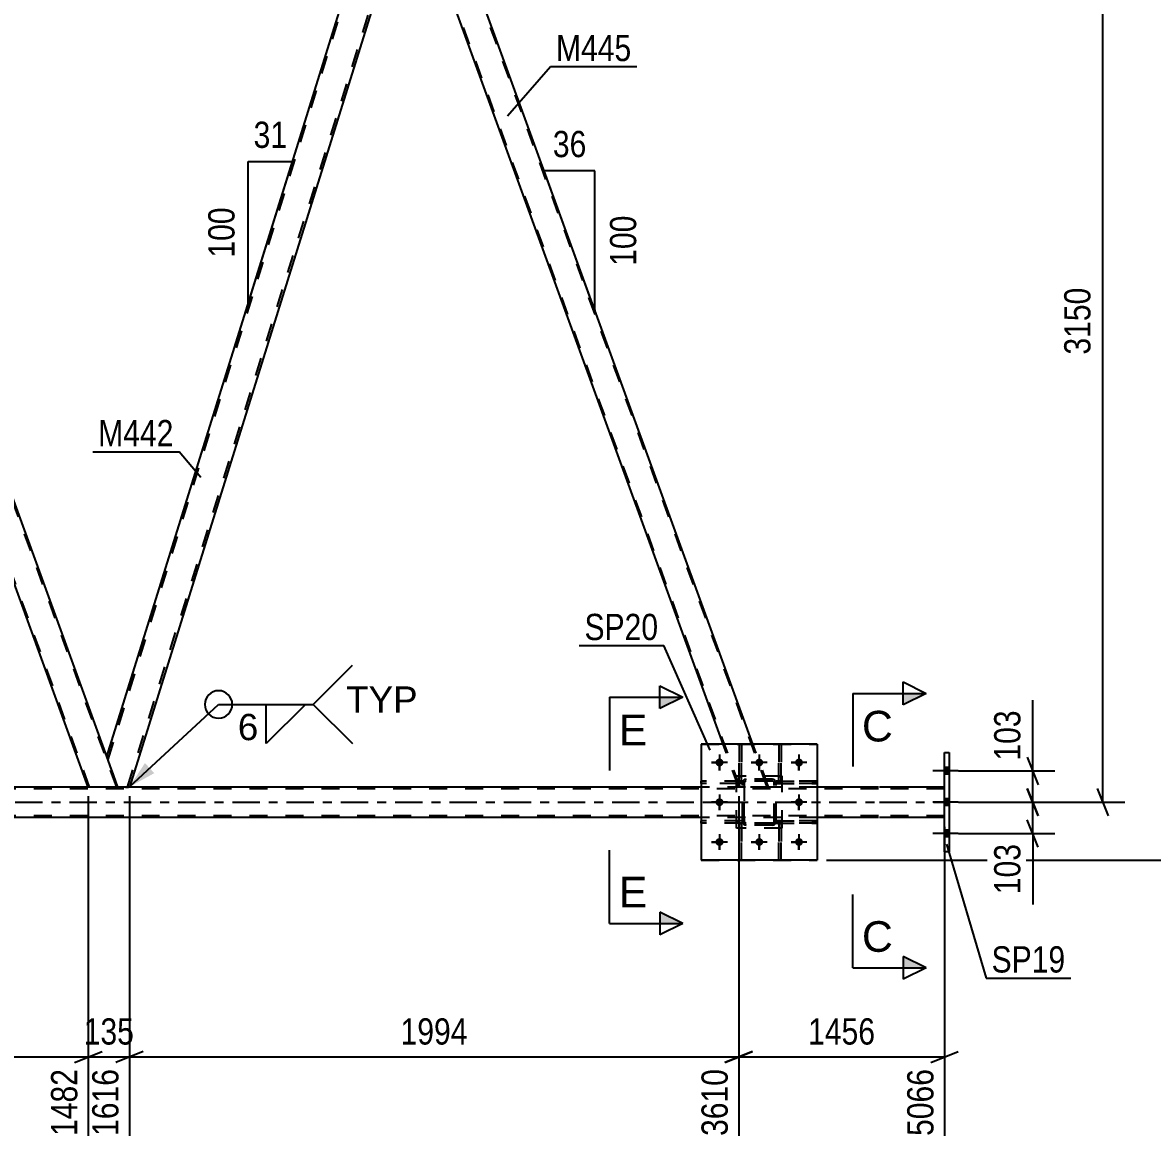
# Model space of a CAD drawing. Header units: millimetres. Extents: x 0 to 594, y 0 to 420.
# Drawn here: x 110.2 to 233.5, y 107.5 to 229.6 of the extents above; entities that cross this region are included whole.
import ezdxf

# ---------------------------------------------------------------- set-up
doc = ezdxf.new("R2010")
doc.units = ezdxf.units.MM
doc.linetypes.add('DXK_LINE_DOT2', pattern=[3.9198, 1.9599, -1.9599])
doc.linetypes.add('DXK_LINE_DOT3', pattern=[5.9187, 2.979, -0.9799, 0.9799, -0.9799])
doc.styles.add('Arial', font='ARIAL.TTF', dxfattribs={"height": 0.2})
doc.styles.add('Arial Narrow', font='ARIALN.TTF', dxfattribs={"height": 0.2})

# ---------------------------------------------------------------- blocks, each defined once
blk = doc.blocks.new('Part-570323116-2456 - 2436')
at = {"color": 7, "linetype": 'DXK_LINE_DOT2'}
for p, q in [((83.64, 247.86), (80.39, 247.86)), ((80.51, 247.53), (80.39, 247.86)), ((117.54, 146.19), (80.54, 247.86)), ((120.5, 146.19), (83.5, 247.86)), ((83.76, 247.53), (83.64, 247.86)), ((120.64, 146.19), (119.44, 149.51)), ((120.36, 146.19), (120.56, 146.19))]:
    blk.add_line(p, q, dxfattribs=at)
at = {"color": 2, "linetype": 'Continuous'}
for p, q in [((117.4, 146.19), (80.51, 247.53)), ((119.44, 149.51), (83.76, 247.53)), ((120.36, 146.19), (117.4, 146.19)), ((120.62, 146.19), (120.36, 146.19)), ((120.64, 146.19), (120.62, 146.19))]:
    blk.add_line(p, q, dxfattribs=at)
blk = doc.blocks.new('Part-570323116-2521 - 2436')
at = {"color": 2, "linetype": 'Continuous'}
for p, q in [((117.4, 146.19), (68.01, 146.19)), ((120.64, 146.19), (120.64, 146.19)), ((184.25, 146.19), (121.89, 146.19)), ((203.58, 146.19), (196.91, 146.19)), ((210.78, 146.19), (203.68, 146.19)), ((184.25, 142.86), (68.01, 142.86)), ((203.58, 142.86), (196.91, 142.86)), ((210.78, 142.86), (203.68, 142.86))]:
    blk.add_line(p, q, dxfattribs=at)
at = {"color": 7, "linetype": 'DXK_LINE_DOT2'}
for p, q in [((203.58, 145.99), (68.01, 145.99)), ((120.64, 146.19), (117.4, 146.19)), ((121.89, 146.19), (120.64, 146.19)), ((196.91, 146.19), (184.25, 146.19)), ((210.78, 145.99), (203.68, 145.99)), ((210.78, 142.86), (210.78, 146.19)), ((203.58, 143.06), (68.01, 143.06)), ((210.78, 143.06), (203.68, 143.06)), ((196.91, 142.86), (184.25, 142.86))]:
    blk.add_line(p, q, dxfattribs=at)
at = {"color": 7, "linetype": 'DXK_LINE_DOT3'}
for p, q in [((68.01, 144.53), (203.58, 144.53)), ((203.68, 144.53), (210.78, 144.53))]:
    blk.add_line(p, q, dxfattribs=at)
blk = doc.blocks.new('Bolt-570323116-2516 - 2436')
at = {"color": 1, "linetype": 'Continuous'}
for p, q in [((186.25, 149.73), (186.25, 149.15)), ((190.58, 149.73), (190.58, 149.15)), ((194.91, 149.73), (194.91, 149.15)), ((185.38, 148.86), (185.96, 148.86)), ((186.25, 147.99), (186.25, 148.57)), ((187.11, 148.86), (186.54, 148.86)), ((189.71, 148.86), (190.29, 148.86)), ((190.58, 147.99), (190.58, 148.57)), ((191.45, 148.86), (190.87, 148.86)), ((194.05, 148.86), (194.63, 148.86)), ((194.91, 147.99), (194.91, 148.57)), ((195.78, 148.86), (195.2, 148.86)), ((185.38, 144.53), (185.96, 144.53)), ((186.25, 145.39), (186.25, 144.82)), ((186.25, 143.66), (186.25, 144.24)), ((187.11, 144.53), (186.54, 144.53)), ((194.05, 144.53), (194.63, 144.53)), ((194.91, 145.39), (194.91, 144.82)), ((194.91, 143.66), (194.91, 144.24)), ((195.78, 144.53), (195.2, 144.53)), ((186.25, 141.06), (186.25, 140.48)), ((190.58, 141.06), (190.58, 140.48)), ((194.91, 141.06), (194.91, 140.48)), ((185.38, 140.19), (185.96, 140.19)), ((186.25, 139.33), (186.25, 139.91)), ((187.11, 140.19), (186.54, 140.19)), ((189.71, 140.19), (190.29, 140.19)), ((190.58, 139.33), (190.58, 139.91)), ((191.45, 140.19), (190.87, 140.19)), ((194.05, 140.19), (194.63, 140.19)), ((194.91, 139.33), (194.91, 139.91)), ((195.78, 140.19), (195.2, 140.19))]:
    blk.add_line(p, q, dxfattribs=at)
blk = doc.blocks.new('Part-570323116-2526 - 2436')
at = {"color": 7, "linetype": 'DXK_LINE_DOT2'}
for p, q in [((154.58, 247.86), (151.34, 247.86)), ((152.55, 244.54), (151.34, 247.86)), ((188.48, 146.19), (151.48, 247.86)), ((191.45, 146.19), (154.44, 247.86)), ((154.71, 247.53), (154.58, 247.86)), ((188.34, 146.19), (186.64, 150.86)), ((191.59, 146.19), (189.89, 150.86)), ((191.59, 146.19), (188.34, 146.19))]:
    blk.add_line(p, q, dxfattribs=at)
at = {"color": 2, "linetype": 'Continuous'}
for p, q in [((189.89, 150.86), (154.71, 247.53)), ((186.64, 150.86), (152.55, 244.54))]:
    blk.add_line(p, q, dxfattribs=at)
blk = doc.blocks.new('Part-570323116-2463 - 2436')
at = {"color": 7, "linetype": 'DXK_LINE_DOT2'}
for p, q in [((188.75, 142.49), (184.25, 142.49)), ((184.25, 142.23), (184.25, 142.49)), ((188.75, 142.23), (184.25, 142.23)), ((188.25, 142.23), (188.25, 142.49)), ((188.75, 142.49), (188.75, 142.23))]:
    blk.add_line(p, q, dxfattribs=at)
blk = doc.blocks.new('Part-570323116-2464 - 2436')
at = {"color": 7, "linetype": 'DXK_LINE_DOT2'}
for p, q in [((188.75, 146.83), (184.25, 146.83)), ((184.25, 146.56), (184.25, 146.83)), ((188.25, 146.56), (188.25, 146.83)), ((188.75, 146.83), (188.75, 146.56)), ((188.75, 146.56), (184.25, 146.56))]:
    blk.add_line(p, q, dxfattribs=at)
blk = doc.blocks.new('Part-570323116-2576 - 2436')
at = {"color": 7, "linetype": 'DXK_LINE_DOT2'}
for p, q in [((196.91, 142.49), (192.41, 142.49)), ((192.41, 142.49), (192.41, 142.23)), ((192.41, 142.23), (196.91, 142.23)), ((192.91, 142.23), (192.91, 142.49)), ((196.91, 142.23), (196.91, 142.49))]:
    blk.add_line(p, q, dxfattribs=at)
blk = doc.blocks.new('Part-570323116-2534 - 2436')
at = {"color": 7, "linetype": 'DXK_LINE_DOT2'}
for p, q in [((188.64, 142.22), (188.38, 142.22)), ((188.38, 142.22), (188.38, 138.19)), ((188.38, 141.72), (188.64, 141.72)), ((188.64, 138.19), (188.64, 142.22)), ((188.38, 138.19), (188.64, 138.19))]:
    blk.add_line(p, q, dxfattribs=at)
blk = doc.blocks.new('Part-570323116-2470 - 2436')
at = {"color": 7, "linetype": 'DXK_LINE_DOT2'}
for p, q in [((192.71, 138.19), (192.71, 142.22)), ((192.71, 142.22), (192.98, 142.22)), ((192.71, 141.72), (192.98, 141.72)), ((192.98, 142.22), (192.98, 138.19)), ((192.98, 138.19), (192.71, 138.19))]:
    blk.add_line(p, q, dxfattribs=at)
blk = doc.blocks.new('Part-570323116-2535 - 2436')
at = {"color": 7, "linetype": 'DXK_LINE_DOT2'}
for p, q in [((192.41, 146.56), (192.41, 146.83)), ((192.41, 146.83), (196.91, 146.83)), ((192.91, 146.56), (192.91, 146.83)), ((196.91, 146.83), (196.91, 146.56)), ((196.91, 146.56), (192.41, 146.56))]:
    blk.add_line(p, q, dxfattribs=at)
blk = doc.blocks.new('Part-570323116-2536 - 2436')
at = {"color": 7, "linetype": 'DXK_LINE_DOT2'}
for p, q in [((188.75, 146.63), (188.78, 146.78)), ((188.78, 146.78), (188.75, 146.63)), ((188.95, 146.63), (188.96, 146.7)), ((188.96, 146.7), (188.95, 146.63)), ((188.96, 146.7), (189.01, 146.77)), ((189.01, 146.77), (188.96, 146.7)), ((188.99, 147), (189.15, 147.03)), ((189.15, 147.03), (188.99, 147)), ((189.07, 146.81), (189.01, 146.77)), ((189.15, 146.83), (189.07, 146.81)), ((192.01, 147.03), (189.15, 147.03)), ((192.01, 146.83), (189.15, 146.83)), ((192.01, 147.03), (192.17, 147)), ((192.17, 147), (192.01, 147.03)), ((192.09, 146.81), (192.01, 146.83)), ((192.09, 146.81), (192.16, 146.77)), ((192.16, 146.77), (192.2, 146.7)), ((192.2, 146.7), (192.16, 146.77)), ((192.2, 146.7), (192.21, 146.63)), ((192.21, 146.63), (192.2, 146.7)), ((192.38, 146.78), (192.41, 146.63)), ((192.41, 146.63), (192.38, 146.78)), ((188.75, 142.43), (188.75, 146.63)), ((188.75, 146.63), (188.75, 146.63)), ((188.75, 142.43), (188.75, 146.63)), ((188.95, 142.43), (188.95, 146.63)), ((188.95, 146.63), (188.95, 146.63)), ((188.95, 146.63), (188.95, 142.43)), ((192.21, 142.43), (192.21, 146.63)), ((192.21, 146.63), (192.21, 146.63)), ((192.21, 142.43), (192.21, 146.63)), ((192.41, 142.43), (192.41, 146.63)), ((192.41, 146.63), (192.41, 146.63)), ((192.41, 142.43), (192.41, 146.63)), ((188.75, 142.43), (188.75, 142.43)), ((188.78, 142.27), (188.75, 142.43)), ((188.75, 142.43), (188.78, 142.27)), ((188.95, 142.43), (188.95, 142.43)), ((188.96, 142.35), (188.95, 142.43)), ((188.95, 142.43), (188.96, 142.35)), ((189.01, 142.29), (188.96, 142.35)), ((188.96, 142.35), (189.01, 142.29)), ((189.15, 142.03), (188.99, 142.06)), ((188.99, 142.06), (189.15, 142.03)), ((189.07, 142.24), (189.01, 142.29)), ((189.15, 142.23), (189.07, 142.24)), ((192.01, 142.23), (189.15, 142.23)), ((192.01, 142.03), (189.15, 142.03)), ((192.09, 142.24), (192.01, 142.23)), ((192.17, 142.06), (192.01, 142.03)), ((192.01, 142.03), (192.17, 142.06)), ((192.16, 142.29), (192.09, 142.24)), ((192.2, 142.35), (192.16, 142.29)), ((192.16, 142.29), (192.2, 142.35)), ((192.21, 142.43), (192.2, 142.35)), ((192.2, 142.35), (192.21, 142.43)), ((192.21, 142.43), (192.21, 142.43)), ((192.41, 142.43), (192.38, 142.27)), ((192.38, 142.27), (192.41, 142.43)), ((192.41, 142.43), (192.41, 142.43))]:
    blk.add_line(p, q, dxfattribs=at)
at = {"color": 7, "linetype": 'DXK_LINE_DOT3'}
blk.add_line((190.58, 144.53), (190.58, 144.53), dxfattribs=at)
at = {"color": 7, "linetype": 'DXK_LINE_DOT2'}
for centre, start, end in [((189.15, 146.63), 112.5, 157.5), ((189.15, 146.63), 112.5, 157.5), ((192.01, 146.63), 22.5, 67.5), ((192.01, 146.63), 22.5, 67.5), ((189.15, 142.43), 202.5, 247.5), ((189.15, 142.43), 202.5, 247.5), ((192.01, 142.43), 292.5, 337.5), ((192.01, 142.43), 292.5, 337.5)]:
    blk.add_arc(centre, 0.4, start, end, dxfattribs=at)
blk = doc.blocks.new('Part-570323116-2475 - 2436')
at = {"color": 7, "linetype": 'DXK_LINE_DOT2'}
for p, q in [((192.71, 146.82), (192.71, 150.86)), ((192.71, 150.86), (192.98, 150.86)), ((192.98, 150.86), (192.98, 146.82)), ((192.71, 147.32), (192.98, 147.32)), ((192.98, 146.82), (192.71, 146.82))]:
    blk.add_line(p, q, dxfattribs=at)
blk = doc.blocks.new('Part-570323116-2542 - 2436')
at = {"color": 7, "linetype": 'DXK_LINE_DOT2'}
for p, q in [((188.75, 146.83), (184.25, 146.83)), ((184.25, 146.83), (184.25, 146.56)), ((188.25, 146.56), (188.25, 146.83)), ((188.75, 146.56), (188.75, 146.83)), ((188.23, 146.56), (184.25, 146.56)), ((188.75, 146.56), (188.23, 146.56))]:
    blk.add_line(p, q, dxfattribs=at)
blk = doc.blocks.new('Part-570323116-2478 - 2436')
at = {"color": 7, "linetype": 'DXK_LINE_DOT2'}
for p, q in [((188.38, 146.82), (188.38, 150.86)), ((188.38, 150.86), (188.64, 150.86)), ((188.64, 150.86), (188.64, 146.82)), ((188.38, 147.32), (188.64, 147.32)), ((188.64, 146.82), (188.38, 146.82))]:
    blk.add_line(p, q, dxfattribs=at)
blk = doc.blocks.new('Part-570323116-2480 - 2436')
at = {"color": 7, "linetype": 'DXK_LINE_DOT2'}
for p, q in [((188.75, 146.63), (188.78, 146.78)), ((188.78, 146.78), (188.75, 146.63)), ((188.95, 146.63), (188.96, 146.7)), ((188.96, 146.7), (188.95, 146.63)), ((188.96, 146.7), (189.01, 146.77)), ((189.01, 146.77), (188.96, 146.7)), ((188.99, 147), (189.15, 147.03)), ((189.15, 147.03), (188.99, 147)), ((189.01, 146.77), (189.07, 146.81)), ((189.07, 146.81), (189.01, 146.77)), ((189.15, 146.83), (189.07, 146.81)), ((192.01, 147.03), (189.15, 147.03)), ((192.01, 146.83), (189.15, 146.83)), ((192.01, 147.03), (192.17, 147)), ((192.17, 147), (192.01, 147.03)), ((192.09, 146.81), (192.01, 146.83)), ((192.09, 146.81), (192.16, 146.77)), ((192.16, 146.77), (192.2, 146.7)), ((192.2, 146.7), (192.16, 146.77)), ((192.2, 146.7), (192.21, 146.63)), ((192.21, 146.63), (192.2, 146.7)), ((192.38, 146.78), (192.41, 146.63)), ((192.41, 146.63), (192.38, 146.78)), ((188.75, 142.43), (188.75, 146.63)), ((188.75, 146.63), (188.75, 146.63)), ((188.75, 142.43), (188.75, 146.63)), ((188.95, 142.43), (188.95, 146.63)), ((188.95, 146.63), (188.95, 146.63)), ((188.95, 146.63), (188.95, 142.43)), ((192.21, 142.43), (192.21, 146.63)), ((192.21, 146.63), (192.21, 146.63)), ((192.21, 142.43), (192.21, 146.63)), ((192.41, 142.43), (192.41, 146.63)), ((192.41, 146.63), (192.41, 146.63)), ((192.41, 142.43), (192.41, 146.63)), ((188.75, 142.43), (188.75, 142.43)), ((188.78, 142.27), (188.75, 142.43)), ((188.75, 142.43), (188.78, 142.27)), ((188.95, 142.43), (188.95, 142.43)), ((188.96, 142.35), (188.95, 142.43)), ((188.95, 142.43), (188.96, 142.35)), ((189.01, 142.29), (188.96, 142.35)), ((188.96, 142.35), (189.01, 142.29)), ((189.15, 142.03), (188.99, 142.06)), ((188.99, 142.06), (189.15, 142.03)), ((189.07, 142.24), (189.01, 142.29)), ((189.15, 142.23), (189.07, 142.24)), ((192.01, 142.23), (189.15, 142.23)), ((192.01, 142.03), (189.15, 142.03)), ((192.09, 142.24), (192.01, 142.23)), ((192.17, 142.06), (192.01, 142.03)), ((192.01, 142.03), (192.17, 142.06)), ((192.16, 142.29), (192.09, 142.24)), ((192.09, 142.24), (192.16, 142.29)), ((192.2, 142.35), (192.16, 142.29)), ((192.16, 142.29), (192.2, 142.35)), ((192.21, 142.43), (192.2, 142.35)), ((192.2, 142.35), (192.21, 142.43)), ((192.21, 142.43), (192.21, 142.43)), ((192.41, 142.43), (192.38, 142.27)), ((192.38, 142.27), (192.41, 142.43)), ((192.41, 142.43), (192.41, 142.43))]:
    blk.add_line(p, q, dxfattribs=at)
at = {"color": 7, "linetype": 'DXK_LINE_DOT3'}
blk.add_line((190.58, 144.53), (190.58, 144.53), dxfattribs=at)
at = {"color": 7, "linetype": 'DXK_LINE_DOT2'}
for centre, start, end in [((189.15, 146.63), 112.5, 157.5), ((189.15, 146.63), 112.5, 157.5), ((192.01, 146.63), 22.5, 67.5), ((192.01, 146.63), 22.5, 67.5), ((189.15, 142.43), 202.5, 247.5), ((189.15, 142.43), 202.5, 247.5), ((192.01, 142.43), 292.5, 337.5), ((192.01, 142.43), 292.5, 337.5)]:
    blk.add_arc(centre, 0.4, start, end, dxfattribs=at)
blk = doc.blocks.new('Part-570323116-2483 - 2436')
at = {"color": 7, "linetype": 'DXK_LINE_DOT2'}
for p, q in [((188.38, 150.86), (188.38, 146.82)), ((188.64, 150.86), (188.38, 150.86)), ((188.64, 146.82), (188.64, 150.86)), ((188.38, 147.32), (188.64, 147.32)), ((188.38, 146.82), (188.64, 146.82))]:
    blk.add_line(p, q, dxfattribs=at)
blk = doc.blocks.new('Part-570323116-2486 - 2436')
at = {"color": 7, "linetype": 'DXK_LINE_DOT2'}
for p, q in [((192.71, 150.86), (192.71, 146.82)), ((192.98, 150.86), (192.71, 150.86)), ((192.98, 146.82), (192.98, 150.86)), ((192.71, 147.32), (192.98, 147.32)), ((192.71, 146.82), (192.98, 146.82))]:
    blk.add_line(p, q, dxfattribs=at)
blk = doc.blocks.new('Part-570323116-2492 - 2436')
at = {"color": 7, "linetype": 'DXK_LINE_DOT2'}
for p, q in [((188.38, 138.19), (188.38, 142.22)), ((188.38, 142.22), (188.64, 142.22)), ((188.38, 141.72), (188.64, 141.72)), ((188.64, 142.22), (188.64, 138.19)), ((188.64, 138.19), (188.38, 138.19))]:
    blk.add_line(p, q, dxfattribs=at)
blk = doc.blocks.new('Part-570323116-2559 - 2436')
at = {"color": 7, "linetype": 'DXK_LINE_DOT2'}
for p, q in [((188.75, 142.49), (184.25, 142.49)), ((184.25, 142.49), (184.25, 142.23)), ((188.75, 142.23), (184.25, 142.23)), ((188.25, 142.23), (188.25, 142.49)), ((188.75, 142.23), (188.75, 142.49))]:
    blk.add_line(p, q, dxfattribs=at)
blk = doc.blocks.new('Part-570323116-2577 - 2436')
at = {"color": 7, "linetype": 'DXK_LINE_DOT2'}
for p, q in [((196.91, 146.83), (192.41, 146.83)), ((192.41, 146.83), (192.41, 146.56)), ((192.91, 146.56), (192.91, 146.83)), ((196.91, 146.56), (196.91, 146.83)), ((192.41, 146.56), (196.91, 146.56))]:
    blk.add_line(p, q, dxfattribs=at)
blk = doc.blocks.new('Part-570323116-2496 - 2436')
at = {"color": 7, "linetype": 'DXK_LINE_DOT2'}
for p, q in [((184.25, 150.86), (196.91, 150.86)), ((184.25, 150.86), (184.25, 138.19)), ((196.91, 150.86), (196.91, 138.19)), ((184.25, 138.19), (196.91, 138.19))]:
    blk.add_line(p, q, dxfattribs=at)
blk = doc.blocks.new('Part-570323116-2503 - 2436')
at = {"color": 7, "linetype": 'DXK_LINE_DOT2'}
for p, q in [((193.08, 147.36), (188.08, 147.36)), ((188.08, 141.69), (188.08, 147.36)), ((193.08, 141.69), (193.08, 147.36)), ((193.08, 141.69), (188.08, 141.69))]:
    blk.add_line(p, q, dxfattribs=at)
blk = doc.blocks.new('Part-570323116-2513 - 2436')
at = {"color": 2, "linetype": 'Continuous'}
for p, q in [((210.78, 149.94), (210.78, 149.94)), ((210.78, 139.11), (210.78, 149.94)), ((210.78, 149.94), (211.31, 149.94)), ((211.31, 149.94), (211.31, 149.94)), ((211.31, 149.94), (211.31, 139.11)), ((210.78, 139.11), (210.78, 139.11)), ((211.31, 139.11), (210.78, 139.11)), ((211.31, 139.11), (211.31, 139.11))]:
    blk.add_line(p, q, dxfattribs=at)
at = {"color": 7, "linetype": 'DXK_LINE_DOT2'}
for p, q in [((210.78, 149.94), (211.31, 149.94)), ((211.31, 139.11), (210.78, 139.11))]:
    blk.add_line(p, q, dxfattribs=at)
blk = doc.blocks.new('Bolt-570323116-2515 - 2436')
at = {"linetype": 'Continuous'}
for points in [[(186.68, 148.86, -1), (185.81, 148.86, -1)], [(191.01, 148.86, -1), (190.15, 148.86, -1)], [(195.35, 148.86, -1), (194.48, 148.86, -1)], [(186.68, 144.53, -1), (185.81, 144.53, -1)], [(195.35, 144.53, -1), (194.48, 144.53, -1)], [(186.68, 140.19, -1), (185.81, 140.19, -1)], [(191.01, 140.19, -1), (190.15, 140.19, -1)], [(195.35, 140.19, -1), (194.48, 140.19, -1)]]:
    blk.add_hatch(color=1, dxfattribs=at).paths.add_polyline_path(points)
at = {"color": 1, "linetype": 'Continuous'}
for p, q in [((186.25, 149.73), (186.25, 147.99)), ((190.58, 149.73), (190.58, 147.99)), ((194.91, 149.73), (194.91, 147.99)), ((187.11, 148.86), (185.38, 148.86)), ((191.45, 148.86), (189.71, 148.86)), ((195.78, 148.86), (194.05, 148.86)), ((187.11, 144.53), (185.38, 144.53)), ((186.25, 145.39), (186.25, 143.66)), ((195.78, 144.53), (194.05, 144.53)), ((194.91, 145.39), (194.91, 143.66)), ((186.25, 141.06), (186.25, 139.33)), ((190.58, 141.06), (190.58, 139.33)), ((194.91, 141.06), (194.91, 139.33)), ((187.11, 140.19), (185.38, 140.19)), ((191.45, 140.19), (189.71, 140.19)), ((195.78, 140.19), (194.05, 140.19))]:
    blk.add_line(p, q, dxfattribs=at)
blk = doc.blocks.new('Part-570323116-2537 - 2436')
at = {"color": 7, "linetype": 'DXK_LINE_DOT2'}
for p, q in [((192.41, 142.23), (192.41, 142.49)), ((192.41, 142.49), (196.91, 142.49)), ((196.91, 142.23), (192.41, 142.23)), ((192.91, 142.23), (192.91, 142.49)), ((196.91, 142.49), (196.91, 142.23))]:
    blk.add_line(p, q, dxfattribs=at)
blk = doc.blocks.new('Part-570323116-2540 - 2436')
at = {"color": 7, "linetype": 'DXK_LINE_DOT2'}
for p, q in [((192.98, 142.22), (192.71, 142.22)), ((192.71, 142.22), (192.71, 138.19)), ((192.71, 141.72), (192.98, 141.72)), ((192.98, 138.19), (192.98, 142.22)), ((192.71, 138.19), (192.98, 138.19))]:
    blk.add_line(p, q, dxfattribs=at)
blk = doc.blocks.new('Part-570323116-2541 - 2436')
at = {"color": 7, "linetype": 'DXK_LINE_DOT2'}
for p, q in [((193.08, 147.36), (188.08, 147.36)), ((188.08, 141.69), (188.08, 147.36)), ((193.08, 141.69), (193.08, 147.36)), ((193.08, 141.69), (188.08, 141.69))]:
    blk.add_line(p, q, dxfattribs=at)
blk = doc.blocks.new('Part-570323116-2574 - 2436')
at = {"color": 2, "linetype": 'Continuous'}
for p, q in [((196.91, 150.86), (184.25, 150.86)), ((184.25, 150.86), (184.25, 138.19)), ((196.91, 150.86), (196.91, 138.19)), ((196.91, 138.19), (184.25, 138.19))]:
    blk.add_line(p, q, dxfattribs=at)
blk = doc.blocks.new('Bolt-570323116-2575 - 2436')
at = {"linetype": 'Continuous'}
for points in [[(210.78, 148.31), (210.78, 147.58), (211.31, 147.58), (211.31, 148.31)], [(210.78, 148.31), (210.78, 147.58), (211.31, 147.58), (211.31, 148.31)], [(210.78, 148.31), (210.78, 147.58), (211.31, 147.58), (211.31, 148.31)], [(210.78, 144.89), (210.78, 144.16), (211.31, 144.16), (211.31, 144.89)], [(210.78, 144.89), (210.78, 144.16), (211.31, 144.16), (211.31, 144.89)], [(210.78, 141.48), (210.78, 140.74), (211.31, 140.74), (211.31, 141.48)], [(210.78, 141.48), (210.78, 140.74), (211.31, 140.74), (211.31, 141.48)], [(210.78, 141.48), (210.78, 140.74), (211.31, 140.74), (211.31, 141.48)]]:
    blk.add_hatch(color=1, dxfattribs=at).paths.add_polyline_path(points)
at = {"color": 1, "linetype": 'Continuous'}
for p, q in [((212.28, 147.94), (209.51, 147.94)), ((212.28, 147.94), (209.51, 147.94)), ((212.28, 147.94), (209.51, 147.94)), ((211.31, 148.31), (210.78, 148.31)), ((211.31, 148.31), (210.78, 148.31)), ((211.31, 148.31), (210.78, 148.31)), ((211.31, 147.58), (210.78, 147.58)), ((211.31, 147.58), (210.78, 147.58)), ((211.31, 147.58), (210.78, 147.58)), ((212.28, 144.53), (209.51, 144.53)), ((212.28, 144.53), (209.51, 144.53)), ((211.31, 144.89), (210.78, 144.89)), ((211.31, 144.89), (210.78, 144.89)), ((211.31, 144.16), (210.78, 144.16)), ((211.31, 144.16), (210.78, 144.16)), ((212.28, 141.11), (209.51, 141.11)), ((212.28, 141.11), (209.51, 141.11)), ((212.28, 141.11), (209.51, 141.11)), ((211.31, 141.48), (210.78, 141.48)), ((211.31, 141.48), (210.78, 141.48)), ((211.31, 141.48), (210.78, 141.48)), ((211.31, 140.74), (210.78, 140.74)), ((211.31, 140.74), (210.78, 140.74)), ((211.31, 140.74), (210.78, 140.74))]:
    blk.add_line(p, q, dxfattribs=at)
blk = doc.blocks.new('Part-570323116-2624 - 2436')
at = {"color": 7, "linetype": 'DXK_LINE_DOT2'}
for p, q in [((119.55, 149.2), (150.3, 247.86)), ((149.99, 247.53), (150.09, 247.86)), ((151.34, 247.86), (150.09, 247.86)), ((151.46, 247.53), (151.34, 247.86)), ((121.68, 146.19), (152.43, 244.85)), ((121.47, 146.19), (121.77, 146.19))]:
    blk.add_line(p, q, dxfattribs=at)
at = {"color": 2, "linetype": 'Continuous'}
for p, q in [((119.44, 149.51), (149.99, 247.53)), ((152.55, 244.54), (151.46, 247.53)), ((152.55, 244.54), (121.89, 146.19)), ((120.64, 146.19), (119.44, 149.51)), ((121.47, 146.19), (120.64, 146.19)), ((121.86, 146.19), (121.47, 146.19)), ((121.89, 146.19), (121.86, 146.19))]:
    blk.add_line(p, q, dxfattribs=at)
blk = doc.blocks.new('StraightDimension-570323116-12063 - 2436')
at = {"color": 7, "linetype": 'Continuous'}
for p, q in [((117.4, 145.19), (117.4, 108.12)), ((121.89, 145.19), (121.89, 108.12)), ((115.9, 116.14), (118.9, 117.34)), ((123.39, 117.34), (120.39, 116.14)), ((117.4, 116.74), (121.89, 116.74))]:
    blk.add_line(p, q, dxfattribs=at)
at = {"color": 0}
blk.add_wipeout([(122.99, 117.49), (122.99, 121.69), (116.3, 121.69), (116.3, 117.49)], dxfattribs=at)
at = {"color": 0, "linetype": 'Continuous'}
blk.add_wipeout([(121.29, 116.04), (117.09, 116.04), (117.09, 107.52), (121.29, 107.52)], dxfattribs=at)
at = {"color": 3, "style": 'Arial Narrow'}
blk.add_text('135', height=2.863, dxfattribs=at).set_placement((116.9, 118.09))
at = {"color": 3, "linetype": 'Continuous', "style": 'Arial Narrow'}
blk.add_text('1616', height=2.863, rotation=90.0002, dxfattribs=at).set_placement((120.69, 108.12))
blk = doc.blocks.new('StraightDimension-570323116-12485 - 2436')
at = {"color": 7, "linetype": 'Continuous'}
for p, q in [((240.39, 257.03), (239.19, 260.03)), ((192.73, 258.53), (242.19, 258.53)), ((239.79, 138.19), (239.79, 258.53)), ((239.19, 139.69), (240.39, 136.69)), ((197.91, 138.19), (242.19, 138.19))]:
    blk.add_line(p, q, dxfattribs=at)
at = {"color": 0}
blk.add_wipeout([(239.04, 202.62), (234.84, 202.62), (234.84, 194.11), (239.04, 194.11)], dxfattribs=at)
at = {"color": 3, "style": 'Arial Narrow'}
blk.add_text('3610', height=2.863, rotation=90.0002, dxfattribs=at).set_placement((238.44, 194.71))
blk = doc.blocks.new('StraightDimension-570323116-2765 - 2436')
at = {"color": 7, "linetype": 'Continuous'}
for p, q in [((228.65, 248.03), (227.45, 251.03)), ((196.18, 249.53), (230.45, 249.53)), ((228.05, 144.53), (228.05, 249.53)), ((227.45, 146.03), (228.65, 143.03)), ((212.31, 144.53), (230.45, 144.53))]:
    blk.add_line(p, q, dxfattribs=at)
at = {"color": 0}
blk.add_wipeout([(227.3, 201.28), (223.1, 201.28), (223.1, 192.77), (227.3, 192.77)], dxfattribs=at)
at = {"color": 3, "style": 'Arial Narrow'}
blk.add_text('3150', height=2.863, rotation=90.0002, dxfattribs=at).set_placement((226.7, 193.37))
blk = doc.blocks.new('StraightDimension-570323116-2829 - 2436')
at = {"color": 7, "linetype": 'Continuous'}
for p, q in [((219.81, 146.03), (221.01, 143.03)), ((212.31, 144.53), (222.81, 144.53)), ((220.41, 141.11), (220.41, 144.53)), ((221.01, 139.61), (219.81, 142.61)), ((212.31, 141.11), (222.81, 141.11)), ((220.41, 141.11), (220.41, 133.38)), ((220.41, 141.11), (220.41, 133.38))]:
    blk.add_line(p, q, dxfattribs=at)
at = {"color": 0}
blk.add_wipeout([(219.66, 140.59), (215.46, 140.59), (215.46, 133.9), (219.66, 133.9)], dxfattribs=at)
at = {"color": 3, "style": 'Arial Narrow'}
blk.add_text('103', height=2.863, rotation=90.0002, dxfattribs=at).set_placement((219.06, 134.5))
blk = doc.blocks.new('StraightDimension-570323116-2837 - 2436')
at = {"color": 7, "linetype": 'Continuous'}
for p, q in [((220.41, 147.94), (220.41, 155.68)), ((220.41, 147.94), (220.41, 155.68)), ((219.81, 149.44), (221.01, 146.44)), ((212.31, 147.94), (222.81, 147.94)), ((220.41, 144.53), (220.41, 147.94)), ((221.01, 143.03), (219.81, 146.03)), ((212.31, 144.53), (222.81, 144.53))]:
    blk.add_line(p, q, dxfattribs=at)
at = {"color": 0}
blk.add_wipeout([(219.66, 155.15), (215.46, 155.15), (215.46, 148.47), (219.66, 148.47)], dxfattribs=at)
at = {"color": 3, "style": 'Arial Narrow'}
blk.add_text('103', height=2.863, rotation=90.0002, dxfattribs=at).set_placement((219.06, 149.07))
blk = doc.blocks.new('StraightDimension-570323116-12061 - 2436')
at = {"color": 7, "linetype": 'Continuous'}
for p, q in [((188.34, 145.19), (188.34, 108.12)), ((210.78, 141.86), (210.78, 108.12)), ((189.84, 117.34), (186.84, 116.14)), ((209.28, 116.14), (212.28, 117.34)), ((188.34, 116.74), (210.78, 116.74))]:
    blk.add_line(p, q, dxfattribs=at)
at = {"color": 0}
blk.add_wipeout([(203.82, 117.49), (203.82, 121.69), (195.31, 121.69), (195.31, 117.49)], dxfattribs=at)
at = {"color": 3, "style": 'Arial Narrow'}
blk.add_text('1456', height=2.863, dxfattribs=at).set_placement((195.91, 118.09))
at = {"color": 0, "linetype": 'Continuous'}
blk.add_wipeout([(210.18, 116.04), (205.98, 116.04), (205.98, 107.52), (210.18, 107.52)], dxfattribs=at)
at = {"color": 3, "linetype": 'Continuous', "style": 'Arial Narrow'}
blk.add_text('5066', height=2.863, rotation=90.0002, dxfattribs=at).set_placement((209.58, 108.12))
blk = doc.blocks.new('StraightDimension-570323116-12062 - 2436')
at = {"color": 7, "linetype": 'Continuous'}
for p, q in [((121.89, 145.19), (121.89, 108.12)), ((188.34, 145.19), (188.34, 108.12)), ((123.39, 117.34), (120.39, 116.14)), ((186.84, 116.14), (189.84, 117.34)), ((121.89, 116.74), (188.34, 116.74))]:
    blk.add_line(p, q, dxfattribs=at)
at = {"color": 0}
blk.add_wipeout([(159.37, 117.49), (159.37, 121.69), (150.86, 121.69), (150.86, 117.49)], dxfattribs=at)
at = {"color": 3, "style": 'Arial Narrow'}
blk.add_text('1994', height=2.863, dxfattribs=at).set_placement((151.46, 118.09))
at = {"color": 0, "linetype": 'Continuous'}
blk.add_wipeout([(187.74, 116.04), (183.54, 116.04), (183.54, 107.52), (187.74, 107.52)], dxfattribs=at)
at = {"color": 3, "linetype": 'Continuous', "style": 'Arial Narrow'}
blk.add_text('3610', height=2.863, rotation=90.0002, dxfattribs=at).set_placement((187.14, 108.12))
blk = doc.blocks.new('StraightDimension-570323116-12064 - 2436')
at = {"color": 7, "linetype": 'Continuous'}
for p, q in [((117.4, 145.19), (117.4, 108.12)), ((68.01, 141.86), (68.01, 113.61)), ((69.51, 117.34), (66.51, 116.14)), ((115.9, 116.14), (118.9, 117.34)), ((68.01, 116.74), (117.4, 116.74))]:
    blk.add_line(p, q, dxfattribs=at)
at = {"color": 0}
blk.add_wipeout([(96.96, 117.49), (96.96, 121.69), (88.45, 121.69), (88.45, 117.49)], dxfattribs=at)
at = {"color": 3, "style": 'Arial Narrow'}
blk.add_text('1482', height=2.863, dxfattribs=at).set_placement((89.05, 118.09))
at = {"color": 0, "linetype": 'Continuous'}
for points in [[(67.41, 116.04), (63.21, 116.04), (63.21, 113.01), (67.41, 113.01)], [(116.8, 116.04), (112.6, 116.04), (112.6, 107.52), (116.8, 107.52)]]:
    blk.add_wipeout(points, dxfattribs=at)
at = {"color": 3, "linetype": 'Continuous', "style": 'Arial Narrow'}
for s, height, p in [('0', 2.86, (66.81, 113.61)), ('1482', 2.863, (116.2, 108.12))]:
    blk.add_text(s, height=height, rotation=90.0002, dxfattribs=at).set_placement(p)
blk = doc.blocks.new('AngleDimension-570323116-12518 - 2436')
at = {"color": 7, "linetype": 'Continuous'}
for p, q in [((134.85, 214.42), (139.67, 214.42)), ((134.85, 198.96), (139.67, 214.42)), ((134.85, 198.96), (134.85, 214.42)), ((137.23, 206.62), (139.67, 214.42))]:
    blk.add_line(p, q, dxfattribs=at)
at = {"color": 0}
for points in [[(139.68, 215.32), (139.68, 219.52), (134.83, 219.52), (134.83, 215.32)], [(133.95, 210.03), (129.75, 210.03), (129.75, 203.35), (133.95, 203.35)]]:
    blk.add_wipeout(points, dxfattribs=at)
at = {"color": 3, "style": 'Arial Narrow'}
blk.add_text('31', height=2.863, dxfattribs=at).set_placement((135.43, 215.92))
blk.add_text('100', height=2.863, rotation=90.0002, dxfattribs=at).set_placement((133.35, 203.95))
blk = doc.blocks.new('AngleDimension-570323116-12535 - 2436')
at = {"color": 7, "linetype": 'Continuous'}
for p, q in [((172.66, 213.41), (167.12, 213.41)), ((172.66, 198.19), (167.12, 213.41)), ((172.66, 198.19), (172.66, 213.41)), ((172.52, 198.57), (172.66, 198.19))]:
    blk.add_line(p, q, dxfattribs=at)
at = {"color": 0}
for points in [[(172.32, 214.31), (172.32, 218.51), (167.47, 218.51), (167.47, 214.31)], [(177.76, 209.14), (173.56, 209.14), (173.56, 202.46), (177.76, 202.46)]]:
    blk.add_wipeout(points, dxfattribs=at)
at = {"color": 3, "style": 'Arial Narrow'}
blk.add_text('36', height=2.863, dxfattribs=at).set_placement((168.07, 214.91))
blk.add_text('100', height=2.863, rotation=90.0002, dxfattribs=at).set_placement((177.16, 203.06))
blk = doc.blocks.new('Mark-570323116-2509 - 2436')
at = {"color": 0}
blk.add_wipeout([(223.96, 125.95), (223.96, 128.95), (215.92, 128.95), (215.92, 125.95)], dxfattribs=at)
blk.add_wipeout([(223.96, 125.95), (223.96, 128.95), (215.92, 128.95), (215.92, 125.95)], dxfattribs=at)
at = {"color": 30, "linetype": 'Continuous'}
for p, q in [((211, 139.96), (215.32, 125.35)), ((215.32, 125.35), (224.56, 125.35))]:
    blk.add_line(p, q, dxfattribs=at)
at = {"color": 3, "style": 'Arial Narrow'}
blk.add_text('SP19', height=2.863, dxfattribs=at).set_placement((215.92, 125.95))
blk = doc.blocks.new('Mark-570323116-2522 - 2436')
at = {"color": 0}
blk.add_wipeout([(176.63, 225.39), (176.63, 228.39), (168.41, 228.39), (168.41, 225.39)], dxfattribs=at)
blk.add_wipeout([(176.63, 225.39), (176.63, 228.39), (168.41, 228.39), (168.41, 225.39)], dxfattribs=at)
at = {"color": 30, "linetype": 'Continuous'}
for p, q in [((163.12, 219.41), (167.81, 224.79)), ((167.81, 224.79), (177.23, 224.79))]:
    blk.add_line(p, q, dxfattribs=at)
at = {"color": 3, "style": 'Arial Narrow'}
blk.add_text('M445', height=2.863, dxfattribs=at).set_placement((168.41, 225.39))
blk = doc.blocks.new('Mark-570323116-2570 - 2436')
at = {"color": 0}
blk.add_wipeout([(179.56, 162.22), (179.56, 165.22), (171.52, 165.22), (171.52, 162.22)], dxfattribs=at)
blk.add_wipeout([(179.56, 162.22), (179.56, 165.22), (171.52, 165.22), (171.52, 162.22)], dxfattribs=at)
at = {"color": 30, "linetype": 'Continuous'}
for p in [(170.92, 161.62), (185.21, 150.2)]:
    blk.add_line(p, (180.16, 161.62), dxfattribs=at)
at = {"color": 3, "style": 'Arial Narrow'}
blk.add_text('SP20', height=2.863, dxfattribs=at).set_placement((171.52, 162.22))
blk = doc.blocks.new('SectionMark-570323116-12660 - 2436')
at = {"linetype": 'Continuous'}
for points in [[(206.28, 155.16), (206.28, 156.41), (208.78, 156.41)], [(206.28, 126.46), (206.28, 127.71), (208.78, 126.46)]]:
    blk.add_hatch(color=6, dxfattribs=at).paths.add_polyline_path(points)
at = {"color": 6, "linetype": 'Continuous'}
for p, q in [((206.28, 155.16), (206.28, 157.66)), ((206.28, 157.66), (208.78, 156.41)), ((200.78, 156.41), (200.78, 148.41)), ((200.78, 156.41), (208.78, 156.41)), ((208.78, 156.41), (206.28, 155.16)), ((200.78, 126.46), (200.78, 134.46)), ((208.78, 126.46), (206.28, 127.71)), ((206.28, 127.71), (206.28, 125.21)), ((200.78, 126.46), (208.78, 126.46)), ((208.78, 126.46), (206.28, 125.21))]:
    blk.add_line(p, q, dxfattribs=at)
at = {"color": 0, "linetype": 'Continuous'}
for points in [[(205.15, 151.16), (205.15, 154.66), (201.78, 154.66), (201.78, 151.16)], [(205.15, 128.21), (205.15, 131.71), (201.78, 131.71), (201.78, 128.21)]]:
    blk.add_wipeout(points, dxfattribs=at)
at = {"color": 3, "linetype": 'Continuous', "style": 'Arial'}
for p in [(201.78, 151.16), (201.78, 128.21)]:
    blk.add_text('C', height=3.34, dxfattribs=at).set_placement(p)
blk = doc.blocks.new('Mark-570323116-2620 - 2436')
at = {"color": 0}
blk.add_wipeout([(126.7, 183.37), (126.7, 186.37), (118.48, 186.37), (118.48, 183.37)], dxfattribs=at)
blk.add_wipeout([(126.7, 183.37), (126.7, 186.37), (118.48, 186.37), (118.48, 183.37)], dxfattribs=at)
at = {"color": 30, "linetype": 'Continuous'}
for p in [(117.88, 182.77), (129.69, 179.97)]:
    blk.add_line(p, (127.3, 182.77), dxfattribs=at)
at = {"color": 3, "style": 'Arial Narrow'}
blk.add_text('M442', height=2.863, dxfattribs=at).set_placement((118.48, 183.37))
blk = doc.blocks.new('WeldMark-570323116-3197 - 2436')
at = {"linetype": 'Continuous'}
blk.add_hatch(color=30, dxfattribs=at).paths.add_polyline_path([(124.6, 147.7), (121.89, 146.21), (123.58, 148.8)])
at = {"color": 3, "linetype": 'Continuous'}
for p, q in [((141.93, 155.2), (146.22, 159.49)), ((136.79, 155.2), (141.08, 155.2)), ((141.08, 155.2), (136.79, 150.92)), ((136.79, 150.92), (136.79, 155.2)), ((141.93, 155.2), (146.22, 150.92))]:
    blk.add_line(p, q, dxfattribs=at)
at = {"color": 30, "linetype": 'Continuous'}
for p, q in [((121.89, 146.21), (131.61, 155.2)), ((131.61, 155.2), (141.93, 155.2))]:
    blk.add_line(p, q, dxfattribs=at)
at = {"color": 3, "linetype": 'Continuous'}
blk.add_arc((131.61, 155.2), 1.5, 90, 270, dxfattribs=at)
at = {"color": 0}
blk.add_wipeout([(136.13, 151.1), (136.13, 154.5), (133.51, 154.5), (133.51, 151.1)], dxfattribs=at)
at = {"color": 3, "linetype": 'Continuous'}
blk.add_arc((131.61, 155.2), 1.5, 270, 90, dxfattribs=at)
at = {"color": 3, "style": 'Arial'}
blk.add_text('6', height=2.87, dxfattribs=at).set_placement((133.71, 151.3))
at = {"color": 0, "linetype": 'Continuous'}
blk.add_wipeout([(153.31, 154.3), (153.31, 157.3), (145.53, 157.3), (145.53, 154.3)], dxfattribs=at)
blk.add_wipeout([(153.31, 154.3), (153.31, 157.3), (145.53, 157.3), (145.53, 154.3)], dxfattribs=at)
at = {"color": 3, "linetype": 'Continuous', "style": 'Arial'}
blk.add_text('TYP', height=2.865, dxfattribs=at).set_placement((145.53, 154.3))
blk = doc.blocks.new('SectionMark-570323116-12745 - 2436')
at = {"linetype": 'Continuous'}
for points in [[(179.75, 154.74), (179.75, 155.99), (182.25, 155.99)], [(179.75, 131.3), (179.75, 132.55), (182.25, 131.3)]]:
    blk.add_hatch(color=6, dxfattribs=at).paths.add_polyline_path(points)
at = {"color": 6, "linetype": 'Continuous'}
for p, q in [((179.75, 154.74), (179.75, 157.24)), ((179.75, 157.24), (182.25, 155.99)), ((174.25, 155.99), (174.25, 147.99)), ((174.25, 155.99), (182.25, 155.99)), ((182.25, 155.99), (179.75, 154.74)), ((174.25, 131.3), (174.25, 139.3)), ((182.25, 131.3), (179.75, 132.55)), ((179.75, 132.55), (179.75, 130.05)), ((174.25, 131.3), (182.25, 131.3)), ((182.25, 131.3), (179.75, 130.05))]:
    blk.add_line(p, q, dxfattribs=at)
at = {"color": 0, "linetype": 'Continuous'}
for points in [[(178.36, 150.74), (178.36, 154.24), (175.25, 154.24), (175.25, 150.74)], [(178.36, 133.05), (178.36, 136.55), (175.25, 136.55), (175.25, 133.05)]]:
    blk.add_wipeout(points, dxfattribs=at)
at = {"color": 3, "linetype": 'Continuous', "style": 'Arial'}
for p in [(175.25, 150.74), (175.25, 133.05)]:
    blk.add_text('E', height=3.34, dxfattribs=at).set_placement(p)

msp = doc.modelspace()

# ---------------------------------------------------------------- block references
for name in ['Part-570323116-2456 - 2436', 'Part-570323116-2624 - 2436', 'Part-570323116-2526 - 2436', 'Part-570323116-2496 - 2436', 'Part-570323116-2574 - 2436', 'Part-570323116-2478 - 2436', 'Part-570323116-2483 - 2436', 'Part-570323116-2475 - 2436', 'Part-570323116-2486 - 2436', 'Bolt-570323116-2516 - 2436', 'Bolt-570323116-2515 - 2436', 'Part-570323116-2513 - 2436', 'Bolt-570323116-2575 - 2436', 'Part-570323116-2464 - 2436', 'Part-570323116-2542 - 2436', 'Part-570323116-2503 - 2436', 'Part-570323116-2541 - 2436', 'Part-570323116-2536 - 2436', 'Part-570323116-2480 - 2436', 'Part-570323116-2535 - 2436', 'Part-570323116-2577 - 2436', 'Part-570323116-2521 - 2436', 'Part-570323116-2463 - 2436', 'Part-570323116-2559 - 2436', 'Part-570323116-2534 - 2436', 'Part-570323116-2492 - 2436', 'Part-570323116-2576 - 2436', 'Part-570323116-2537 - 2436', 'Part-570323116-2470 - 2436', 'Part-570323116-2540 - 2436']:
    msp.add_blockref(name, (0, 0))

# ---------------------------------------------------------------- next in the draw order: block references
for name in ['StraightDimension-570323116-12485 - 2436', 'Mark-570323116-2522 - 2436', 'AngleDimension-570323116-12518 - 2436', 'AngleDimension-570323116-12535 - 2436', 'Mark-570323116-2620 - 2436', 'Mark-570323116-2570 - 2436', 'WeldMark-570323116-3197 - 2436', 'StraightDimension-570323116-12063 - 2436']:
    msp.add_blockref(name, (0, 0))

# ---------------------------------------------------------------- next in the draw order: block references
for name in ['StraightDimension-570323116-2765 - 2436', 'StraightDimension-570323116-12064 - 2436']:
    msp.add_blockref(name, (0, 0))

# ---------------------------------------------------------------- next in the draw order: block references
msp.add_blockref('StraightDimension-570323116-2829 - 2436', (0, 0))

# ---------------------------------------------------------------- next in the draw order: block references
msp.add_blockref('StraightDimension-570323116-2837 - 2436', (0, 0))

# ---------------------------------------------------------------- next in the draw order: block references
msp.add_blockref('StraightDimension-570323116-12061 - 2436', (0, 0))

# ---------------------------------------------------------------- next in the draw order: block references
for name in ['SectionMark-570323116-12660 - 2436', 'StraightDimension-570323116-12062 - 2436', 'Mark-570323116-2509 - 2436']:
    msp.add_blockref(name, (0, 0))

# ---------------------------------------------------------------- next in the draw order: block references
msp.add_blockref('SectionMark-570323116-12745 - 2436', (0, 0))

doc.saveas('drawing.dxf')
